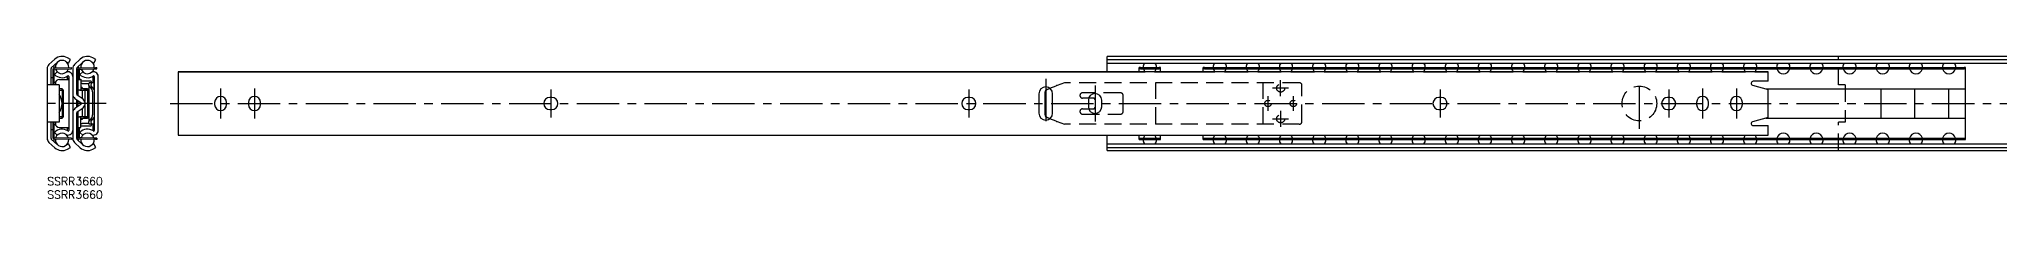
# Model space of a CAD drawing. Extents: x -3 to 1278, y -8 to 45.
# Drawn here: x -3 to 732, y -8 to 45 of the extents above; entities that cross this region are included whole.
import ezdxf

# ---------------------------------------------------------------- set-up
doc = ezdxf.new("R2010")
doc.units = 0
doc.header["$LTSCALE"] = 0.5
doc.linetypes.add('CENTER', pattern=[50.8, 31.75, -6.35, 6.35, -6.35])
doc.linetypes.add('DASHED', pattern=[19.05, 12.7, -6.35])
for name, color, linetype in [('MSM_CENTER', 1, 'CENTER'), ('MSM_CONTINUOUS', 7, 'CONTINUOUS'), ('MSM_DASHED', 4, 'DASHED'), ('MSM_PART_NUMBER', 7, 'CONTINUOUS')]:
    doc.layers.add(name, color=color, linetype=linetype)
doc.styles.get("Standard").update_dxf_attribs({"font": 'txt.shx', "height": 3, "bigfont": 'bigfont.shx'})

# ---------------------------------------------------------------- blocks, each defined once
blk = doc.blocks.new('*U3')
at = {"layer": 'MSM_PART_NUMBER'}
blk.add_text('SSRR3660', height=3, dxfattribs=at).set_placement((0, -3))
blk = doc.blocks.new('*U4')
at = {"layer": 'MSM_PART_NUMBER'}
blk.add_text('SSRR3660', height=3, dxfattribs=at).set_placement((0, -8))

msp = doc.modelspace()

# ---------------------------------------------------------------- linework, layer by layer
at = {"layer": 'MSM_CENTER'}
for p, q in [((374.3, 36.88), (374.3, 18.43)), ((596.81, 18.15), (596.81, 37.15)), ((65, 33.3), (65, 22)), ((77.7, 33.3), (77.7, 22)), ((188.8, 32.9), (188.8, 22.4)), ((345.5, 32.9), (345.5, 22.4)), ((392.76, 34.38), (392.76, 20.93)), ((457.6, 30.35), (457.6, 24.95)), ((465.35, 33.4), (459.35, 33.4)), ((462.35, 30.4), (462.35, 36.4)), ((467.1, 30.35), (467.1, 24.95)), ((522.1, 32.9), (522.1, 22.4)), ((607.8, 32.9), (607.8, 22.4)), ((620.5, 33.3), (620.5, 22)), ((633.2, 33.3), (633.2, 22)), ((687.3, 33.3), (687.3, 22)), ((700, 33.3), (700, 22)), ((712.7, 32.9), (712.7, 22.4)), ((22.1, 27.65), (-3, 27.65)), ((46.1, 27.65), (1277.65, 27.65)), ((462.35, 24.9), (462.35, 18.9)), ((459.35, 21.9), (465.35, 21.9))]:
    msp.add_line(p, q, dxfattribs=at)
at = {"layer": 'MSM_CONTINUOUS'}
for p, q in [((2.85, 44.25), (0.65, 42.24)), ((8.7, 44.1), (7.55, 44.76)), ((7.95, 42.8), (8.7, 44.1)), ((12.4, 44.25), (10.2, 42.24)), ((18.25, 44.1), (17.1, 44.76)), ((17.5, 42.8), (18.25, 44.1)), ((1271.4, 45.3), (397.31, 45.3)), ((397.31, 39.56), (397.31, 45.3)), ((397.31, 44.1), (1271.4, 44.1)), ((0, 40.77), (0, 14.53)), ((1.5, 34.65), (1.5, 40.77)), ((1.5, 37.4), (2.05, 37.4)), ((1.66, 41.14), (3.86, 43.15)), ((2.05, 40.34), (2.05, 34.65)), ((2.5, 41.9), (2.5, 40.99)), ((2.55, 34.65), (2.55, 40.34)), ((3.75, 39.56), (2.67, 38.52)), ((2.74, 41.04), (9.05, 41.15)), ((2.75, 40.54), (9.06, 40.65)), ((3.31, 42.4), (3.05, 42.4)), ((6.8, 43.46), (7.95, 42.8)), ((6.91, 43.4), (6.91, 43.4)), ((7.5, 43.06), (7.5, 42.86)), ((7.5, 39.74), (7.5, 39.45)), ((7.5, 37.81), (7.5, 36.65)), ((8.05, 37.79), (8.05, 17.51)), ((9.06, 40.65), (9.05, 41.15)), ((9.55, 40.77), (9.55, 14.53)), ((11.05, 31.16), (11.05, 40.77)), ((11.21, 41.14), (13.41, 43.15)), ((11.55, 41.44), (11.55, 41.01)), ((11.55, 30.55), (11.55, 40.34)), ((11.6, 40.34), (11.6, 36.6)), ((11.74, 41.04), (18.05, 41.15)), ((11.75, 40.54), (18.06, 40.65)), ((12.1, 36.6), (12.1, 40.34)), ((13.3, 39.56), (12.22, 38.52)), ((12.3, 40.54), (12.72, 40.55)), ((12.86, 42.4), (12.6, 42.4)), ((16.35, 43.46), (17.5, 42.8)), ((17.05, 39.74), (17.05, 39.45)), ((17.05, 37.81), (17.05, 35.4)), ((17.51, 40.63), (18.61, 40.65)), ((17.6, 37.79), (17.6, 17.51)), ((18.06, 40.65), (18.05, 41.15)), ((18.05, 41.14), (18.6, 41.15)), ((18.61, 40.65), (18.6, 41.15)), ((19.1, 17.51), (19.1, 37.79)), ((49.1, 39.56), (49.1, 15.74)), ((49.1, 39.56), (411.51, 39.56)), ((645.1, 39.49), (49.1, 39.49)), ((397.31, 42.8), (1271.4, 42.8)), ((409.31, 39.56), (409.31, 41.13)), ((409.81, 41.15), (416.81, 41.15)), ((409.81, 40.65), (416.81, 40.65)), ((415.11, 39.56), (437.72, 39.56)), ((417.31, 39.56), (417.31, 41.13)), ((433.31, 39.56), (433.31, 41.13)), ((433.81, 41.15), (718.61, 41.15)), ((433.81, 40.65), (718.61, 40.65)), ((441.32, 39.56), (450.15, 39.56)), ((453.75, 39.56), (462.57, 39.56)), ((466.17, 39.56), (475, 39.56)), ((478.6, 39.56), (487.43, 39.56)), ((491.03, 39.56), (499.85, 39.56)), ((503.45, 39.56), (512.28, 39.56)), ((515.88, 39.56), (524.7, 39.56)), ((528.3, 39.56), (537.13, 39.56)), ((540.73, 39.56), (549.56, 39.56)), ((553.16, 39.56), (561.98, 39.56)), ((565.58, 39.56), (574.41, 39.56)), ((578.01, 39.56), (586.84, 39.56)), ((590.43, 39.56), (599.26, 39.56)), ((602.86, 39.56), (611.69, 39.56)), ((615.29, 39.56), (624.11, 39.56)), ((627.71, 39.56), (636.54, 39.56)), ((640.14, 39.56), (645.1, 39.56)), ((645.1, 35.95), (645.1, 39.56)), ((719.11, 14.17), (719.11, 41.13)), ((4.5, 34.65), (0, 34.65)), ((2.55, 35.65), (3.14, 35.65)), ((3.05, 35.15), (3.05, 34.65)), ((4.5, 34.65), (4.5, 20.65)), ((5.35, 33.15), (4.5, 33.15)), ((4.5, 32.65), (5.35, 32.65)), ((4.55, 36.65), (8.05, 36.65)), ((5.55, 32.45), (5.55, 22.85)), ((6.05, 22.85), (6.05, 32.45)), ((10.4, 29.52), (12.57, 28)), ((13.43, 29.23), (11.26, 30.75)), ((11.55, 36.7), (11.6, 36.7)), ((11.55, 36.6), (12.55, 36.6)), ((11.55, 32.7), (12.55, 32.7)), ((12.1, 36.7), (12.55, 36.7)), ((12.3, 32.65), (14.89, 32.65)), ((12.55, 36.7), (12.55, 32.7)), ((13.05, 33.65), (12.55, 33.65)), ((14.89, 33.15), (12.55, 33.15)), ((16.14, 36), (13.05, 36)), ((13.05, 35.15), (15.55, 35.15)), ((13.05, 33.65), (13.05, 33.15)), ((13.05, 32.65), (13.05, 29.49)), ((13.55, 33.15), (15.55, 33.15)), ((14.05, 32.55), (14.05, 28.5)), ((15.09, 32.45), (15.09, 22.85)), ((15.59, 34.42), (15.67, 35.4)), ((15.59, 34.41), (15.59, 34.42)), ((15.59, 34.41), (15.59, 20.89)), ((15.63, 34.29), (16.77, 32.89)), ((17.6, 35.4), (15.67, 35.4)), ((16.48, 35.4), (16.39, 34.32)), ((16.4, 34.29), (17.53, 32.89)), ((16.55, 35.4), (16.55, 35.94)), ((16.97, 31.96), (16.97, 23.34)), ((17.46, 35.4), (17.46, 32.98)), ((17.55, 36.4), (17.55, 35.4)), ((189.2, 29.9), (188.4, 29.9)), ((345.9, 29.9), (345.1, 29.9)), ((371.72, 31.3), (371.72, 24)), ((374.05, 23.34), (374.05, 31.96)), ((374.31, 31.96), (374.31, 23.34)), ((374.67, 32.89), (375.85, 33.36)), ((375.93, 33.29), (374.93, 32.89)), ((376.87, 24), (376.87, 31.3)), ((392.5, 29.65), (390.38, 29.65)), ((522.5, 29.9), (521.7, 29.9)), ((608.2, 29.9), (607.4, 29.9)), ((639.25, 34.48), (645.1, 32.9)), ((645.1, 35.95), (639.45, 35.95)), ((644.17, 33.15), (719.11, 33.15)), ((645.1, 22.4), (645.1, 32.9)), ((5.35, 22.65), (4.5, 22.65)), ((4.5, 22.15), (5.35, 22.15)), ((12.57, 27.3), (10.4, 25.78)), ((11.05, 26.23), (11.05, 29.07)), ((11.05, 14.53), (11.05, 24.14)), ((11.26, 24.55), (13.43, 26.07)), ((11.55, 26.59), (11.55, 28.71)), ((11.55, 14.96), (11.55, 24.75)), ((11.55, 22.6), (12.55, 22.6)), ((14.89, 22.65), (12.3, 22.65)), ((12.55, 18.6), (12.55, 22.6)), ((12.55, 22.15), (14.89, 22.15)), ((13.05, 25.81), (13.05, 22.65)), ((13.05, 22.15), (13.05, 21.65)), ((15.55, 22.15), (13.55, 22.15)), ((14.05, 26.8), (14.05, 22.75)), ((16.77, 22.41), (15.63, 21.01)), ((17.53, 22.41), (16.4, 21.01)), ((17.46, 22.32), (17.46, 19.9)), ((62.75, 28.05), (62.75, 27.25)), ((67.25, 27.25), (67.25, 28.05)), ((75.45, 28.05), (75.45, 27.25)), ((79.95, 27.25), (79.95, 28.05)), ((188.4, 25.4), (189.2, 25.4)), ((345.1, 25.4), (345.9, 25.4)), ((375.85, 21.94), (374.67, 22.41)), ((374.93, 22.41), (375.93, 22.01)), ((390.26, 28.88), (390.26, 26.43)), ((390.38, 25.65), (392.5, 25.65)), ((392.76, 29.15), (392.76, 26.15)), ((392.98, 26.15), (392.98, 29.15)), ((395.26, 26.43), (395.26, 28.88)), ((521.7, 25.4), (522.5, 25.4)), ((607.4, 25.4), (608.2, 25.4)), ((618.25, 28.05), (618.25, 27.25)), ((622.75, 27.25), (622.75, 28.05)), ((630.95, 28.05), (630.95, 27.25)), ((635.45, 27.25), (635.45, 28.05)), ((645.1, 22.4), (639.25, 20.82)), ((644.17, 22.15), (719.11, 22.15)), ((4.5, 20.65), (0, 20.65)), ((1.5, 14.53), (1.5, 20.65)), ((1.5, 17.9), (2.05, 17.9)), ((2.05, 20.65), (2.05, 14.96)), ((2.55, 14.96), (2.55, 20.65)), ((3.14, 19.65), (2.55, 19.65)), ((2.67, 16.78), (3.75, 15.74)), ((9.06, 14.65), (2.75, 14.76)), ((3.05, 20.65), (3.05, 20.15)), ((4.55, 18.65), (8.05, 18.65)), ((7.5, 18.65), (7.5, 17.49)), ((7.5, 15.85), (7.5, 15.56)), ((11.55, 18.7), (12.55, 18.7)), ((11.55, 18.6), (11.6, 18.6)), ((11.6, 18.7), (11.6, 14.96)), ((18.06, 14.65), (11.75, 14.76)), ((12.1, 14.96), (12.1, 18.7)), ((12.1, 18.6), (12.55, 18.6)), ((12.22, 16.78), (13.3, 15.74)), ((12.72, 14.75), (12.3, 14.76)), ((13.05, 21.65), (12.55, 21.65)), ((15.55, 20.15), (13.05, 20.15)), ((13.05, 19.3), (16.14, 19.3)), ((15.59, 20.88), (15.59, 20.89)), ((15.67, 19.9), (15.59, 20.88)), ((17.6, 19.9), (15.67, 19.9)), ((16.39, 20.98), (16.48, 19.9)), ((16.55, 19.36), (16.55, 19.9)), ((17.05, 19.9), (17.05, 17.49)), ((17.05, 15.85), (17.05, 15.56)), ((17.55, 19.9), (17.55, 18.9)), ((49.1, 15.81), (645.1, 15.81)), ((49.1, 15.74), (411.51, 15.74)), ((397.31, 10), (397.31, 15.74)), ((409.31, 14.17), (409.31, 15.74)), ((415.11, 15.74), (437.72, 15.74)), ((417.31, 14.17), (417.31, 15.74)), ((433.31, 14.17), (433.31, 15.74)), ((441.32, 15.74), (450.15, 15.74)), ((453.75, 15.74), (462.57, 15.74)), ((466.17, 15.74), (475, 15.74)), ((478.6, 15.74), (487.43, 15.74)), ((491.03, 15.74), (499.85, 15.74)), ((503.45, 15.74), (512.28, 15.74)), ((515.88, 15.74), (524.7, 15.74)), ((528.3, 15.74), (537.13, 15.74)), ((540.73, 15.74), (549.56, 15.74)), ((553.16, 15.74), (561.98, 15.74)), ((565.58, 15.74), (574.41, 15.74)), ((578.01, 15.74), (586.84, 15.74)), ((590.43, 15.74), (599.26, 15.74)), ((602.86, 15.74), (611.69, 15.74)), ((615.29, 15.74), (624.11, 15.74)), ((627.71, 15.74), (636.54, 15.74)), ((639.45, 19.35), (645.1, 19.35)), ((640.14, 15.74), (645.1, 15.74)), ((645.1, 15.74), (645.1, 19.35)), ((0.65, 13.06), (2.85, 11.05)), ((3.86, 12.15), (1.66, 14.16)), ((2.5, 14.31), (2.5, 13.4)), ((9.05, 14.15), (2.74, 14.26)), ((3.31, 12.9), (3.05, 12.9)), ((7.95, 12.5), (6.8, 11.84)), ((6.91, 11.9), (6.91, 11.9)), ((7.5, 12.44), (7.5, 12.24)), ((7.55, 10.54), (8.7, 11.2)), ((8.7, 11.2), (7.95, 12.5)), ((9.06, 14.65), (9.05, 14.15)), ((10.2, 13.06), (12.4, 11.05)), ((13.41, 12.15), (11.21, 14.16)), ((11.55, 14.29), (11.55, 13.86)), ((18.05, 14.15), (11.74, 14.26)), ((12.86, 12.9), (12.6, 12.9)), ((17.5, 12.5), (16.35, 11.84)), ((17.1, 10.54), (18.25, 11.2)), ((18.25, 11.2), (17.5, 12.5)), ((18.61, 14.65), (17.51, 14.67)), ((18.06, 14.65), (18.05, 14.15)), ((18.6, 14.15), (18.05, 14.16)), ((18.61, 14.65), (18.6, 14.15)), ((397.31, 12.5), (1271.4, 12.5)), ((397.31, 11.2), (1271.4, 11.2)), ((397.31, 10), (1271.4, 10)), ((409.81, 14.65), (416.81, 14.65)), ((409.81, 14.15), (416.81, 14.15)), ((433.81, 14.65), (718.61, 14.65)), ((433.81, 14.15), (718.61, 14.15))]:
    msp.add_line(p, q, dxfattribs=at)
for centre, radius, start, end in [((5.55, 41.3), 4, 59.99444, 132.38758), ((15.1, 41.3), 4, 59.99444, 132.38758), ((2, 40.77), 2, 132.38758, 180), ((2, 40.77), 0.5, 132.38758, 180), ((2.75, 40.34), 0.7, 91, 180), ((2.75, 40.34), 0.2, 91, 180), ((5.55, 41.3), 4, 223.95, 303.20382), ((5.55, 41.3), 2.5, 356.15708, 185.84292), ((5.55, 41.3), 2.5, 197.52444, 344.47556), ((7.85, 37.79), 1.7, 0, 123.20382), ((7, 36.4), 1, 14.47751, 60), ((7.85, 37.79), 0.2, 0, 123.20382), ((11.55, 40.77), 2, 132.38758, 180), ((11.55, 40.77), 0.5, 132.38758, 180), ((11.75, 40.34), 0.7, 91, 180), ((11.75, 40.34), 0.2, 91, 180), ((12.3, 40.34), 0.7, 167.76124, 180), ((12.3, 40.34), 0.2, 91, 180), ((15.1, 41.3), 4, 223.95, 303.20382), ((15.1, 41.3), 2.5, 356.37782, 185.62218), ((15.1, 41.3), 2.5, 197.2951, 344.7049), ((17.4, 37.79), 1.7, 0, 123.20382), ((16.55, 36.4), 1, 0, 60), ((17.4, 37.79), 0.2, 0, 123.20382), ((410.06, 26.81), 14.34, 90.99867, 92.99829), ((410.06, 26.31), 14.34, 90.99864, 92.99838), ((413.31, 41.3), 2.5, 143.10045, 183.43981), ((413.31, 41.3), 2.5, 195.06825, 226.52733), ((413.31, 41.3), 2.5, 313.47267, 344.93175), ((413.31, 41.3), 2.5, 356.56019, 36.89955), ((416.56, 26.81), 14.34, 87.00171, 89.00133), ((416.56, 26.31), 14.34, 87.00162, 89.00136), ((434.06, 26.81), 14.34, 90.99867, 92.99829), ((434.06, 26.31), 14.34, 90.99864, 92.99838), ((439.52, 41.3), 2.5, 143.10045, 183.43981), ((439.52, 41.3), 2.5, 195.06825, 226.52733), ((439.52, 41.3), 2.5, 313.47267, 344.93175), ((439.52, 41.3), 2.5, 356.56019, 36.89955), ((451.95, 41.3), 2.5, 143.10045, 183.43981), ((451.95, 41.3), 2.5, 195.06825, 226.52733), ((451.95, 41.3), 2.5, 313.47267, 344.93175), ((451.95, 41.3), 2.5, 356.56019, 36.89955), ((464.37, 41.3), 2.5, 143.10045, 183.43981), ((464.37, 41.3), 2.5, 195.06825, 226.52733), ((464.37, 41.3), 2.5, 313.47267, 344.93175), ((464.37, 41.3), 2.5, 356.56019, 36.89955), ((476.8, 41.3), 2.5, 143.10045, 183.43981), ((476.8, 41.3), 2.5, 195.06825, 226.52733), ((476.8, 41.3), 2.5, 313.47267, 344.93175), ((476.8, 41.3), 2.5, 356.56019, 36.89955), ((489.23, 41.3), 2.5, 143.10045, 183.43981), ((489.23, 41.3), 2.5, 195.06825, 226.52733), ((489.23, 41.3), 2.5, 313.47267, 344.93175), ((489.23, 41.3), 2.5, 356.56019, 36.89955), ((501.65, 41.3), 2.5, 143.10045, 183.43981), ((501.65, 41.3), 2.5, 195.06825, 226.52733), ((501.65, 41.3), 2.5, 313.47267, 344.93175), ((501.65, 41.3), 2.5, 356.56019, 36.89955), ((514.08, 41.3), 2.5, 143.10045, 183.43981), ((514.08, 41.3), 2.5, 195.06825, 226.52733), ((514.08, 41.3), 2.5, 313.47267, 344.93175), ((514.08, 41.3), 2.5, 356.56019, 36.89955), ((526.5, 41.3), 2.5, 143.10045, 183.43981), ((526.5, 41.3), 2.5, 195.06825, 226.52733), ((526.5, 41.3), 2.5, 313.47267, 344.93175), ((526.5, 41.3), 2.5, 356.56019, 36.89955), ((538.93, 41.3), 2.5, 143.10045, 183.43981), ((538.93, 41.3), 2.5, 195.06825, 226.52733), ((538.93, 41.3), 2.5, 313.47267, 344.93175), ((538.93, 41.3), 2.5, 356.56019, 36.89955), ((551.36, 41.3), 2.5, 143.10045, 183.43981), ((551.36, 41.3), 2.5, 195.06825, 226.52733), ((551.36, 41.3), 2.5, 313.47267, 344.93175), ((551.36, 41.3), 2.5, 356.56019, 36.89955), ((563.78, 41.3), 2.5, 143.10045, 183.43981), ((563.78, 41.3), 2.5, 195.06825, 226.52733), ((563.78, 41.3), 2.5, 313.47267, 344.93175), ((563.78, 41.3), 2.5, 356.56019, 36.89955), ((576.21, 41.3), 2.5, 143.10045, 183.43981), ((576.21, 41.3), 2.5, 195.06825, 226.52733), ((576.21, 41.3), 2.5, 313.47267, 344.93175), ((576.21, 41.3), 2.5, 356.56019, 36.89955), ((588.63, 41.3), 2.5, 143.10045, 183.43981), ((588.63, 41.3), 2.5, 195.06825, 226.52733), ((588.63, 41.3), 2.5, 313.47267, 344.93175), ((588.63, 41.3), 2.5, 356.56019, 36.89955), ((601.06, 41.3), 2.5, 143.10045, 183.43981), ((601.06, 41.3), 2.5, 195.06825, 226.52733), ((601.06, 41.3), 2.5, 313.47267, 344.93175), ((601.06, 41.3), 2.5, 356.56019, 36.89955), ((613.49, 41.3), 2.5, 143.10045, 183.43981), ((613.49, 41.3), 2.5, 195.06825, 226.52733), ((613.49, 41.3), 2.5, 313.47267, 344.93175), ((613.49, 41.3), 2.5, 356.56019, 36.89955), ((625.91, 41.3), 2.5, 143.10045, 183.43981), ((625.91, 41.3), 2.5, 195.06825, 226.52733), ((625.91, 41.3), 2.5, 313.47267, 344.93175), ((625.91, 41.3), 2.5, 356.56019, 36.89955), ((638.34, 41.3), 2.5, 143.10045, 183.43981), ((638.34, 41.3), 2.5, 195.06825, 226.52733), ((638.34, 41.3), 2.5, 313.47267, 344.93175), ((638.34, 41.3), 2.5, 356.56019, 36.89955), ((650.77, 41.3), 2.5, 143.10045, 183.43981), ((650.77, 41.3), 2.5, 195.06825, 344.93175), ((650.77, 41.3), 2.5, 356.56019, 36.89955), ((663.19, 41.3), 2.5, 143.10045, 183.43981), ((663.19, 41.3), 2.5, 195.06825, 344.93175), ((663.19, 41.3), 2.5, 356.56019, 36.89955), ((675.62, 41.3), 2.5, 143.10045, 183.43981), ((675.62, 41.3), 2.5, 195.06825, 344.93175), ((675.62, 41.3), 2.5, 356.56019, 36.89955), ((688.04, 41.3), 2.5, 143.10045, 183.43981), ((688.04, 41.3), 2.5, 195.06825, 344.93175), ((688.04, 41.3), 2.5, 356.56019, 36.89955), ((700.47, 41.3), 2.5, 143.10045, 183.43981), ((700.47, 41.3), 2.5, 195.06825, 344.93175), ((700.47, 41.3), 2.5, 356.56019, 36.89955), ((712.9, 41.3), 2.5, 143.10045, 183.43981), ((712.9, 41.3), 2.5, 195.06825, 344.93175), ((712.9, 41.3), 2.5, 356.56019, 36.89955), ((718.36, 26.81), 14.34, 87.00171, 89.00133), ((718.36, 26.31), 14.34, 87.00162, 89.00136), ((4.55, 35.15), 1.5, 90, 180), ((-0.45, 27.65), 6, 325.58849, 34.41151), ((5.35, 32.45), 0.7, 0, 90), ((5.35, 32.45), 0.2, 0, 90), ((11.55, 31.16), 2, 180, 234.88799), ((11.55, 31.16), 0.5, 180, 234.88799), ((12.3, 33.35), 0.7, 248.21321, 270), ((13.05, 34), 2, 89.99968, 104.4507), ((13.05, 33.15), 2, 89.99968, 104.4507), ((13.55, 32.65), 0.501, 89.99996, 97.05133), ((13.95, 32.55), 0.1, 0, 90), ((14.89, 32.45), 0.7, 0, 90), ((14.89, 32.45), 0.2, 0, 90), ((15.55, 51.34), 16.19, 269.9997, 270.34377), ((15.55, 49.4), 16.24, 269.99998, 270.12941), ((15.77, 34.41), 0.181, 182.54987, 222.66591), ((16.05, 34), 2, 75.5493, 87.52834), ((16.42, 34.32), 0.0352, 178.49597, 222.9813), ((14.82, 31.99), 2.15, 359.04463, 24.8157), ((17.13, 32.58), 0.51, 22.77426, 37.65763), ((65, 28.05), 2.25, 0, 180), ((77.7, 28.05), 2.25, 0, 180), ((188.4, 27.65), 2.25, 90, 270), ((189.2, 27.65), 2.25, 270, 90), ((345.1, 27.65), 2.25, 90, 270), ((345.9, 27.65), 2.25, 270, 90), ((374.3, 31.3), 2.58, 0, 180), ((375.06, 31.97), 1, 112.52743, 180.6224), ((375.31, 31.97), 1, 112.52743, 180.6224), ((392.76, 28.88), 2.5, 0, 180), ((392.27, 29.16), 0.49, 358.86181, 88.77168), ((392.47, 29.14), 0.516, 1.61428, 86.01922), ((521.7, 27.65), 2.25, 90, 270), ((522.5, 27.65), 2.25, 270, 90), ((607.4, 27.65), 2.25, 90, 270), ((608.2, 27.65), 2.25, 270, 90), ((620.5, 28.05), 2.25, 0, 180), ((633.2, 28.05), 2.25, 0, 180), ((639.45, 35.2), 0.75, 90, 254.91196), ((5.35, 22.85), 0.7, 270, 0), ((5.35, 22.85), 0.2, 270, 0), ((11.55, 24.14), 2, 125.11201, 180), ((11.55, 24.14), 0.5, 125.11201, 180), ((12.3, 21.95), 0.7, 90, 111.78679), ((12.32, 27.65), 0.426, 305.11201, 54.88799), ((12.32, 27.65), 1.93, 305.11201, 54.88799), ((13.55, 22.65), 0.501, 262.94867, 270.00004), ((13.95, 22.75), 0.1, 270, 0), ((14.89, 22.85), 0.7, 270, 0), ((14.89, 22.85), 0.2, 270, 0), ((15.55, 5.9), 16.24, 89.87059, 90.00002), ((14.82, 23.31), 2.15, 335.1843, 0.95537), ((17.13, 22.72), 0.51, 322.34237, 337.22574), ((65, 27.25), 2.25, 180, 0), ((77.7, 27.25), 2.25, 180, 0), ((374.3, 24), 2.58, 180, 0), ((375.06, 23.33), 1, 179.3776, 247.47257), ((375.31, 23.33), 1, 179.3776, 247.47257), ((392.76, 26.43), 2.5, 180, 0), ((392.27, 26.14), 0.49, 271.22832, 1.13819), ((392.47, 26.16), 0.516, 273.98078, 358.38572), ((620.5, 27.25), 2.25, 180, 0), ((633.2, 27.25), 2.25, 180, 0), ((2.75, 14.96), 0.7, 180, 269), ((2.75, 14.96), 0.2, 180, 269), ((5.55, 14), 4, 56.79618, 136.05), ((4.55, 20.15), 1.5, 180, 270), ((5.55, 14), 2.5, 15.52444, 162.47556), ((7.85, 17.51), 1.7, 236.79618, 0), ((7, 18.9), 1, 300, 345.52249), ((7.85, 17.51), 0.2, 236.79618, 0), ((11.75, 14.96), 0.7, 180, 269), ((11.75, 14.96), 0.2, 180, 269), ((12.3, 14.96), 0.7, 180, 192.23876), ((12.3, 14.96), 0.2, 180, 269), ((15.1, 14), 4, 56.79618, 136.05), ((13.05, 22.15), 2, 255.5493, 270.00032), ((13.05, 21.3), 2, 255.5493, 270.00032), ((15.1, 14), 2.5, 15.2951, 162.7049), ((15.55, 3.96), 16.19, 89.65623, 90.0003), ((15.77, 20.88), 0.188, 138.13672, 176.6475), ((16.05, 21.3), 2, 272.47166, 284.4507), ((16.42, 20.98), 0.0355, 137.24341, 181.27933), ((17.4, 17.51), 1.7, 236.79618, 0), ((16.55, 18.9), 1, 300, 0), ((17.4, 17.51), 0.2, 236.79618, 0), ((413.31, 14), 2.5, 133.47267, 164.93175), ((413.31, 14), 2.5, 15.06825, 46.52733), ((439.52, 14), 2.5, 133.47267, 164.93175), ((439.52, 14), 2.5, 15.06825, 46.52733), ((451.95, 14), 2.5, 133.47267, 164.93175), ((451.95, 14), 2.5, 15.06825, 46.52733), ((464.37, 14), 2.5, 133.47267, 164.93175), ((464.37, 14), 2.5, 15.06825, 46.52733), ((476.8, 14), 2.5, 133.47267, 164.93175), ((476.8, 14), 2.5, 15.06825, 46.52733), ((489.23, 14), 2.5, 133.47267, 164.93175), ((489.23, 14), 2.5, 15.06825, 46.52733), ((501.65, 14), 2.5, 133.47267, 164.93175), ((501.65, 14), 2.5, 15.06825, 46.52733), ((514.08, 14), 2.5, 133.47267, 164.93175), ((514.08, 14), 2.5, 15.06825, 46.52733), ((526.5, 14), 2.5, 133.47267, 164.93175), ((526.5, 14), 2.5, 15.06825, 46.52733), ((538.93, 14), 2.5, 133.47267, 164.93175), ((538.93, 14), 2.5, 15.06825, 46.52733), ((551.36, 14), 2.5, 133.47267, 164.93175), ((551.36, 14), 2.5, 15.06825, 46.52733), ((563.78, 14), 2.5, 133.47267, 164.93175), ((563.78, 14), 2.5, 15.06825, 46.52733), ((576.21, 14), 2.5, 133.47267, 164.93175), ((576.21, 14), 2.5, 15.06825, 46.52733), ((588.63, 14), 2.5, 133.47267, 164.93175), ((588.63, 14), 2.5, 15.06825, 46.52733), ((601.06, 14), 2.5, 133.47267, 164.93175), ((601.06, 14), 2.5, 15.06825, 46.52733), ((613.49, 14), 2.5, 133.47267, 164.93175), ((613.49, 14), 2.5, 15.06825, 46.52733), ((625.91, 14), 2.5, 133.47267, 164.93175), ((625.91, 14), 2.5, 15.06825, 46.52733), ((638.34, 14), 2.5, 133.47267, 164.93175), ((639.45, 20.1), 0.75, 105.08804, 270), ((638.34, 14), 2.5, 15.06825, 46.52733), ((650.77, 14), 2.5, 15.06825, 164.93175), ((663.19, 14), 2.5, 15.06825, 164.93175), ((675.62, 14), 2.5, 15.06825, 164.93175), ((688.04, 14), 2.5, 15.06825, 164.93175), ((700.47, 14), 2.5, 15.06825, 164.93175), ((712.9, 14), 2.5, 15.06825, 164.93175), ((2, 14.53), 2, 180, 227.61242), ((2, 14.53), 0.5, 180, 227.61242), ((5.55, 14), 4, 227.61242, 300.00556), ((5.55, 14), 2.5, 174.15708, 3.84292), ((11.55, 14.53), 2, 180, 227.61242), ((11.55, 14.53), 0.5, 180, 227.61242), ((15.1, 14), 4, 227.61242, 300.00556), ((15.1, 14), 2.5, 174.37782, 3.62218), ((410.06, 28.99), 14.34, 267.00162, 269.00136), ((410.06, 28.49), 14.34, 267.00171, 269.00133), ((413.31, 14), 2.5, 176.56019, 216.89955), ((413.31, 14), 2.5, 323.10045, 3.43981), ((416.56, 28.99), 14.34, 270.99864, 272.99838), ((416.56, 28.49), 14.34, 270.99867, 272.99829), ((434.06, 28.99), 14.34, 267.00162, 269.00136), ((434.06, 28.49), 14.34, 267.00171, 269.00133), ((439.52, 14), 2.5, 176.56019, 216.89955), ((439.52, 14), 2.5, 323.10045, 3.43981), ((451.95, 14), 2.5, 176.56019, 216.89955), ((451.95, 14), 2.5, 323.10045, 3.43981), ((464.37, 14), 2.5, 176.56019, 216.89955), ((464.37, 14), 2.5, 323.10045, 3.43981), ((476.8, 14), 2.5, 176.56019, 216.89955), ((476.8, 14), 2.5, 323.10045, 3.43981), ((489.23, 14), 2.5, 176.56019, 216.89955), ((489.23, 14), 2.5, 323.10045, 3.43981), ((501.65, 14), 2.5, 176.56019, 216.89955), ((501.65, 14), 2.5, 323.10045, 3.43981), ((514.08, 14), 2.5, 176.56019, 216.89955), ((514.08, 14), 2.5, 323.10045, 3.43981), ((526.5, 14), 2.5, 176.56019, 216.89955), ((526.5, 14), 2.5, 323.10045, 3.43981), ((538.93, 14), 2.5, 176.56019, 216.89955), ((538.93, 14), 2.5, 323.10045, 3.43981), ((551.36, 14), 2.5, 176.56019, 216.89955), ((551.36, 14), 2.5, 323.10045, 3.43981), ((563.78, 14), 2.5, 176.56019, 216.89955), ((563.78, 14), 2.5, 323.10045, 3.43981), ((576.21, 14), 2.5, 176.56019, 216.89955), ((576.21, 14), 2.5, 323.10045, 3.43981), ((588.63, 14), 2.5, 176.56019, 216.89955), ((588.63, 14), 2.5, 323.10045, 3.43981), ((601.06, 14), 2.5, 176.56019, 216.89955), ((601.06, 14), 2.5, 323.10045, 3.43981), ((613.49, 14), 2.5, 176.56019, 216.89955), ((613.49, 14), 2.5, 323.10045, 3.43981), ((625.91, 14), 2.5, 176.56019, 216.89955), ((625.91, 14), 2.5, 323.10045, 3.43981), ((638.34, 14), 2.5, 176.56019, 216.89955), ((638.34, 14), 2.5, 323.10045, 3.43981), ((650.77, 14), 2.5, 176.56019, 216.89955), ((650.77, 14), 2.5, 323.10045, 3.43981), ((663.19, 14), 2.5, 176.56019, 216.89955), ((663.19, 14), 2.5, 323.10045, 3.43981), ((675.62, 14), 2.5, 176.56019, 216.89955), ((675.62, 14), 2.5, 323.10045, 3.43981), ((688.04, 14), 2.5, 176.56019, 216.89955), ((688.04, 14), 2.5, 323.10045, 3.43981), ((700.47, 14), 2.5, 176.56019, 216.89955), ((700.47, 14), 2.5, 323.10045, 3.43981), ((712.9, 14), 2.5, 176.56019, 216.89955), ((712.9, 14), 2.5, 323.10045, 3.43981), ((718.36, 28.99), 14.34, 270.99864, 272.99838), ((718.36, 28.49), 14.34, 270.99867, 272.99829)]:
    msp.add_arc(centre, radius, start, end, dxfattribs=at)
at = {"layer": 'MSM_DASHED'}
for p, q in [((671.4, 34.65), (671.4, 45.3)), ((375.85, 33.36), (378.22, 34.29)), ((381.34, 35.4), (378.56, 34.42)), ((469.35, 35.4), (381.34, 35.4)), ((390.38, 29.65), (388.09, 29.65)), ((402.31, 31.65), (388.1, 31.65)), ((403.31, 24.65), (403.31, 30.65)), ((415.55, 19.9), (415.55, 35.4)), ((455.85, 19.9), (455.85, 35.4)), ((470.35, 20.9), (470.35, 34.4)), ((673.9, 34.65), (671.4, 34.65)), ((673.9, 34.65), (673.9, 20.65)), ((388.09, 25.65), (390.38, 25.65)), ((388.1, 23.65), (402.31, 23.65)), ((378.22, 21.01), (375.85, 21.94)), ((378.56, 20.88), (381.34, 19.9)), ((469.35, 19.9), (381.34, 19.9)), ((671.4, 10), (671.4, 20.65)), ((673.9, 20.65), (671.4, 20.65))]:
    msp.add_line(p, q, dxfattribs=at)
for centre, radius in [((462.35, 33.4), 1.5), ((596.81, 27.65), 6.5), ((457.6, 27.65), 1.2), ((462.35, 21.9), 1.5), ((467.1, 27.65), 1.2)]:
    msp.add_circle(centre, radius, dxfattribs=at)
for centre, radius, start, end in [((381.97, 24.76), 10.25, 109.47459, 111.4673), ((388.1, 30.65), 1, 90, 270), ((402.31, 30.65), 1, 0.01701, 89.95893), ((469.35, 34.4), 1, 0, 90), ((388.1, 24.65), 1, 90, 270), ((402.31, 24.65), 1, 270.04107, 359.98299), ((381.98, 30.55), 10.26, 248.53376, 250.52435), ((469.35, 20.9), 1, 270, 0)]:
    msp.add_arc(centre, radius, start, end, dxfattribs=at)

# ---------------------------------------------------------------- block references
at = {"layer": 'MSM_CONTINUOUS'}
for name in ['*U3', '*U4']:
    msp.add_blockref(name, (0, 0), dxfattribs=at)

doc.saveas('drawing.dxf')
